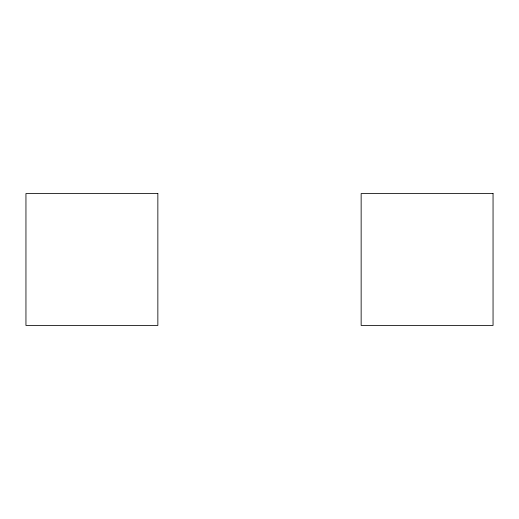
<?xml version="1.0" encoding="UTF-8"?>
<svg xmlns="http://www.w3.org/2000/svg" width="519" height="519" viewBox="0 0 519 519"><rect width="100%" height="100%" fill="white"/><g stroke="black" fill="none" stroke-linecap="round" stroke-linejoin="round"><path stroke-width="0.78" d="M157.854 193.548L25.95 193.548L25.95 325.452L157.854 325.452L157.854 193.548M493.05 193.548L361.146 193.548L361.146 325.452L493.05 325.452L493.05 193.548"/></g></svg>
